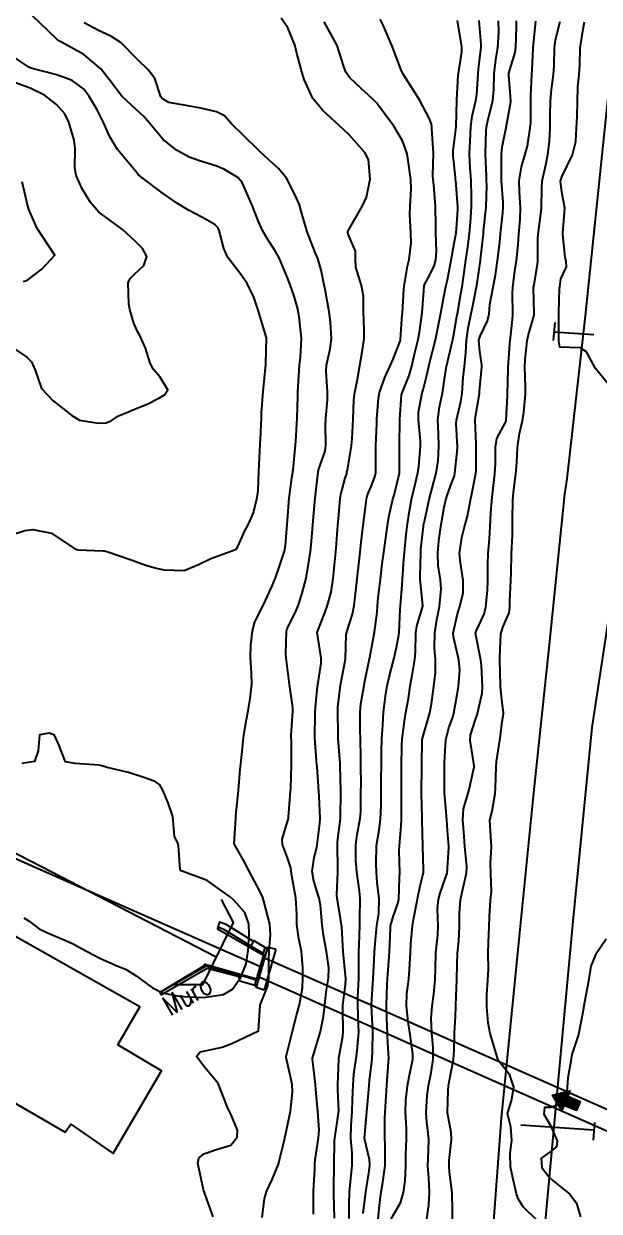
# Model space of a CAD drawing. Header units: metres. Extents: x 298520 to 308411, y 7433745 to 7450750.
# Drawn here: x 300784.4 to 300827.6, y 7447888.4 to 7447977.5 of the extents above; entities that cross this region are included whole.
import ezdxf

# ---------------------------------------------------------------- set-up
doc = ezdxf.new("R2010")
doc.units = ezdxf.units.M
doc.header["$LTSCALE"] = 10
doc.linetypes.add('CONTINUO', pattern=[0])
doc.linetypes.add('TRACEJADO', pattern=[8.7, 8, -0.7])
for name, color, linetype in [('Curvas de Nivel 1m', 11, 'Continuous'), ('Curvas de Nivel 5m', 15, 'Continuous'), ('Edificações', 30, 'Continuous'), ('GALERIA', 45, 'Continuous'), ('Hidrografia', 140, 'Continuous'), ('Linha Férrea', 251, 'TRACKS'), ('MURO', 30, 'Continuous'), ('Pontes e viadutos', 190, 'Continuous'), ('Pórtico', 62, 'Continuous'), ('TEXTO', 45, 'Continuous')]:
    doc.layers.add(name, color=color, linetype=linetype)
doc.styles.add('ROMANS', font='romans', dxfattribs={"height": 0.2})
doc.linetypes.add('TRACKS', pattern='A,0.15,[130,ltypeshp.shx,S=0.25,R=0,X=0,Y=0],0.15', length=0.3)

msp = doc.modelspace()

# ---------------------------------------------------------------- hatches: boundary and pattern name
at = {"layer": 'TEXTO'}
msp.add_hatch(color=256, dxfattribs=at).paths.add_polyline_path([(300825.892, 7447895.992), (300824.955, 7447896.38), (300824.79, 7447895.983), (300824.095, 7447897.136), (300825.402, 7447897.46), (300825.237, 7447897.063), (300826.175, 7447896.675)])

# ---------------------------------------------------------------- linework, layer by layer
at = {"layer": 'Curvas de Nivel 1m', "flags": 128}
for points, elevation in [([(300798.619, 7447888.023), (300797.893, 7447890.03), (300797.459, 7447892.035), (300797.547, 7447892.414), (300797.93, 7447892.744), (300798.875, 7447893.079), (300799.937, 7447893.385), (300800.435, 7447894.003), (300800.451, 7447894.505), (300799.96, 7447895.68), (300799.788, 7447896.012), (300799.683, 7447896.297), (300798.994, 7447898.02), (300798.005, 7447899.226), (300797.366, 7447900.036), (300797.647, 7447900.405), (300798.02, 7447900.473), (300799.296, 7447900.745), (300800.028, 7447901.022), (300802.033, 7447901.98), (300802.153, 7447903.888), (300802.176, 7447903.979), (300802.713, 7447905.337), (300802.788, 7447905.973), (300802.79, 7447907.286), (300802.823, 7447907.973), (300802.927, 7447909.17), (300802.873, 7447909.973), (300802.436, 7447911.691), (300802.352, 7447911.978), (300802.159, 7447912.402), (300801.294, 7447913.993), (300800.919, 7447914.728), (300800.203, 7447916.01), (300800.316, 7447917.925), (300800.323, 7447918.009), (300800.333, 7447918.108), (300800.516, 7447919.997), (300800.656, 7447921.609), (300800.692, 7447921.996), (300800.843, 7447923.446), (300800.909, 7447923.994), (300801.094, 7447925.213), (300801.237, 7447925.991), (300801.404, 7447926.923), (300801.527, 7447927.988), (300801.509, 7447928.841), (300801.421, 7447929.99), (300801.454, 7447930.918), (300801.57, 7447931.988), (300801.737, 7447932.652), (300802.423, 7447933.98), (300803.052, 7447935.359), (300803.293, 7447935.972), (300803.59, 7447936.83), (300803.964, 7447937.965), (300804.052, 7447938.382), (300804.176, 7447939.963), (300804.196, 7447940.263), (300804.329, 7447941.962), (300804.35, 7447942.127), (300804.536, 7447943.47), (300804.595, 7447943.906), (300804.602, 7447943.959), (300804.618, 7447944.033), (300804.813, 7447945.956), (300804.83, 7447946.22), (300804.922, 7447947.955), (300804.978, 7447949.584), (300804.983, 7447949.954), (300804.993, 7447950.331), (300805.111, 7447951.953), (300805.176, 7447952.49), (300805.247, 7447953.951), (300805.072, 7447955.559), (300805.006, 7447955.955), (300804.95, 7447956.221), (300804.694, 7447957.101), (300804.403, 7447957.963), (300804.207, 7447958.468), (300803.569, 7447959.967), (300803.274, 7447960.508), (300802.746, 7447961.311), (300802.354, 7447961.984), (300802.034, 7447962.713), (300801.534, 7447963.992), (300800.797, 7447965.626), (300800.476, 7447966.005), (300799.422, 7447966.634), (300798.811, 7447966.886), (300797.597, 7447967.26), (300796.818, 7447967.54), (300795.867, 7447968.06), (300794.835, 7447968.895), (300793.836, 7447970.085), (300793.388, 7447970.622), (300792.863, 7447971.086), (300791.769, 7447972.111), (300790.884, 7447973.26), (300790.208, 7447974.127), (300788.909, 7447975.244), (300787.242, 7447976.165), (300787.024, 7447976.269), (300786.925, 7447976.34), (300784.998, 7447978.189)], 679), ([(300806.156, 7447888.216), (300806.158, 7447889.936), (300806.246, 7447891.607), (300806.256, 7447891.935), (300806.285, 7447892.294), (300806.518, 7447893.931), (300806.566, 7447894.548), (300806.481, 7447895.925), (300806.335, 7447897.579), (300806.302, 7447897.927), (300806.076, 7447899.866), (300806.081, 7447899.929), (300806.524, 7447901.429), (300806.671, 7447901.924), (300806.914, 7447903.057), (300806.992, 7447903.921), (300807.107, 7447904.885), (300807.285, 7447905.918), (300807.306, 7447906.707), (300807.127, 7447907.92), (300806.894, 7447909.154), (300806.793, 7447909.923), (300806.668, 7447911.405), (300806.566, 7447911.926), (300806.172, 7447913.202), (300806.047, 7447913.932), (300806.193, 7447914.978), (300806.397, 7447915.732), (300806.431, 7447915.928), (300806.621, 7447917.532), (300806.643, 7447917.926), (300806.587, 7447919.589), (300806.564, 7447919.927), (300806.421, 7447921.779), (300806.407, 7447921.929), (300806.293, 7447923.263), (300806.26, 7447923.931), (300806.271, 7447925.879), (300806.275, 7447925.931), (300806.329, 7447926.523), (300806.451, 7447927.819), (300806.466, 7447927.929), (300806.721, 7447929.573), (300806.727, 7447929.926), (300806.439, 7447931.883), (300806.443, 7447931.93), (300806.998, 7447933.34), (300807.212, 7447933.922), (300807.468, 7447934.884), (300807.621, 7447935.918), (300807.698, 7447936.67), (300807.818, 7447937.916), (300807.874, 7447938.513), (300807.991, 7447939.915), (300808.029, 7447940.383), (300808.157, 7447941.914), (300808.207, 7447942.224), (300808.536, 7447943.452), (300808.643, 7447943.807), (300808.665, 7447943.908), (300808.694, 7447944.057), (300809.003, 7447945.903), (300809.06, 7447946.394), (300809.138, 7447947.902), (300809.188, 7447949.318), (300809.265, 7447949.9), (300809.439, 7447950.716), (300809.621, 7447951.895), (300809.822, 7447953.069), (300809.946, 7447953.891), (300809.945, 7447954.609), (300809.912, 7447955.892), (300809.907, 7447957.104), (300809.766, 7447957.894), (300809.338, 7447959.286), (300809.304, 7447959.901), (300809.307, 7447960.469), (300808.751, 7447961.758), (300808.725, 7447961.91), (300808.724, 7447961.939), (300808.754, 7447962.008), (300809.831, 7447963.894), (300810.133, 7447964.54), (300810.412, 7447965.886), (300810.278, 7447967.349), (300810.01, 7447967.892), (300808.842, 7447969.203), (300808.087, 7447969.918), (300806.864, 7447971.027), (300806.104, 7447971.938), (300805.459, 7447973.373), (300805.269, 7447973.946), (300804.914, 7447975.35), (300804.759, 7447975.952), (300804.222, 7447977.247), (300803.714, 7447977.968)], 681), ([(300808.831, 7447887.9), (300808.831, 7447888.953), (300808.866, 7447889.9), (300808.945, 7447890.862), (300809.061, 7447891.899), (300809.051, 7447892.78), (300808.957, 7447893.9), (300808.984, 7447894.869), (300809.047, 7447895.899), (300809.07, 7447896.805), (300809.12, 7447897.899), (300809.189, 7447898.71), (300809.358, 7447899.897), (300809.439, 7447900.476), (300809.549, 7447901.895), (300809.541, 7447902.394), (300809.473, 7447903.896), (300809.493, 7447904.472), (300809.552, 7447905.895), (300809.552, 7447906.434), (300809.56, 7447907.896), (300809.577, 7447908.437), (300809.622, 7447909.895), (300809.622, 7447910.411), (300809.647, 7447911.895), (300809.616, 7447912.441), (300809.416, 7447913.898), (300809.339, 7447914.751), (300809.334, 7447915.899), (300809.42, 7447916.693), (300809.658, 7447917.896), (300809.708, 7447918.425), (300809.718, 7447919.895), (300809.719, 7447920.434), (300809.702, 7447921.896), (300809.694, 7447922.483), (300809.676, 7447923.896), (300809.666, 7447924.539), (300809.666, 7447925.897), (300809.718, 7447926.507), (300809.954, 7447927.894), (300810.018, 7447928.223), (300810.352, 7447929.89), (300810.356, 7447929.907), (300810.374, 7447929.997), (300810.729, 7447931.885), (300810.921, 7447933.377), (300810.962, 7447933.882), (300811.013, 7447934.466), (300811.171, 7447935.873), (300811.313, 7447937.013), (300811.425, 7447937.87), (300811.548, 7447938.798), (300811.705, 7447939.868), (300811.82, 7447940.547), (300812.116, 7447941.864), (300812.2, 7447942.181), (300812.538, 7447943.521), (300812.599, 7447943.803), (300812.604, 7447943.859), (300812.61, 7447945.812), (300812.607, 7447945.86), (300812.627, 7447947.815), (300812.63, 7447947.86), (300812.761, 7447949.708), (300812.797, 7447949.858), (300813.325, 7447951.154), (300813.528, 7447951.851), (300813.746, 7447952.745), (300814.019, 7447953.846), (300814.115, 7447954.391), (300814.311, 7447955.844), (300814.346, 7447956.183), (300814.465, 7447957.842), (300814.515, 7447958.032), (300814.711, 7447958.375), (300815.202, 7447959.357), (300815.33, 7447959.831), (300815.39, 7447960.481), (300815.348, 7447961.831), (300815.336, 7447962.409), (300815.308, 7447963.832), (300815.173, 7447965.458), (300815.129, 7447965.835), (300815.121, 7447966.15), (300815.165, 7447967.835), (300815.036, 7447969.652), (300815.031, 7447969.837), (300815.018, 7447970.001), (300814.859, 7447970.422), (300814.113, 7447971.848), (300812.892, 7447973.755), (300812.823, 7447973.861), (300812.748, 7447974.009), (300812.047, 7447975.869), (300811.419, 7447977.394), (300811.166, 7447977.878)], 683), ([(300809.877, 7447888.258), (300810.076, 7447889.887), (300810.334, 7447891.466), (300810.388, 7447891.883), (300810.363, 7447892.319), (300809.977, 7447893.889), (300809.974, 7447893.921), (300810.15, 7447895.887), (300810.302, 7447897.572), (300810.327, 7447897.885), (300810.363, 7447898.251), (300810.559, 7447899.882), (300810.593, 7447900.456), (300810.606, 7447901.881), (300810.538, 7447903.4), (300810.517, 7447903.883), (300810.532, 7447904.348), (300810.62, 7447905.882), (300810.702, 7447907.283), (300810.738, 7447907.881), (300810.773, 7447908.534), (300810.913, 7447909.878), (300811.052, 7447910.787), (300811.088, 7447911.876), (300810.943, 7447913.107), (300810.876, 7447913.88), (300810.85, 7447914.541), (300810.891, 7447915.88), (300811.08, 7447917.018), (300811.194, 7447917.876), (300811.225, 7447918.858), (300811.235, 7447919.875), (300811.239, 7447920.852), (300811.245, 7447921.875), (300811.252, 7447922.912), (300811.29, 7447923.875), (300811.347, 7447924.908), (300811.405, 7447925.874), (300811.545, 7447927.082), (300811.68, 7447927.87), (300811.8, 7447928.42), (300812.176, 7447929.863), (300812.382, 7447930.729), (300812.56, 7447931.69), (300812.574, 7447931.858), (300812.658, 7447933.619), (300812.682, 7447933.857), (300812.82, 7447935.476), (300812.84, 7447935.856), (300812.942, 7447937.371), (300812.986, 7447937.855), (300813.12, 7447939.217), (300813.196, 7447939.853), (300813.366, 7447940.989), (300813.516, 7447941.85), (300813.703, 7447942.67), (300813.996, 7447943.845), (300814.071, 7447944.322), (300814.197, 7447945.844), (300814.191, 7447946.22), (300814.028, 7447947.846), (300814.044, 7447948.393), (300814.319, 7447949.843), (300814.379, 7447950.079), (300814.625, 7447951.072), (300814.803, 7447951.837), (300814.862, 7447952.064), (300815.307, 7447953.83), (300815.534, 7447954.963), (300815.7, 7447955.825), (300815.934, 7447957.06), (300816.089, 7447957.819), (300816.208, 7447958.32), (300816.493, 7447959.814), (300816.747, 7447961.215), (300816.841, 7447961.72), (300816.851, 7447961.809), (300816.975, 7447963.604), (300816.978, 7447963.808), (300816.826, 7447965.787), (300816.824, 7447965.81), (300816.805, 7447966.026), (300816.641, 7447967.632), (300816.631, 7447967.813), (300816.638, 7447968.001), (300816.853, 7447969.81), (300816.908, 7447971.774), (300816.911, 7447971.81), (300817.018, 7447973.683), (300817.034, 7447973.809), (300817.283, 7447975.441), (300817.289, 7447975.806), (300816.964, 7447977.788)], 684), ([(300811.995, 7447887.859), (300812.678, 7447889.059), (300812.915, 7447889.85), (300813.046, 7447890.708), (300813.089, 7447891.848), (300813.091, 7447892.689), (300813.143, 7447893.848), (300813.132, 7447894.667), (300813.063, 7447895.849), (300813.083, 7447896.742), (300813.22, 7447897.848), (300813.335, 7447898.511), (300813.6, 7447899.844), (300813.604, 7447900.257), (300813.372, 7447901.847), (300813.253, 7447902.64), (300813.142, 7447903.849), (300813.171, 7447904.75), (300813.297, 7447905.848), (300813.369, 7447906.573), (300813.443, 7447907.847), (300813.462, 7447908.504), (300813.581, 7447909.846), (300813.666, 7447910.316), (300813.958, 7447911.842), (300813.987, 7447912.01), (300814.168, 7447912.857), (300814.359, 7447913.658), (300814.399, 7447913.837), (300814.419, 7447914.071), (300814.351, 7447915.838), (300814.31, 7447917.761), (300814.307, 7447917.839), (300814.301, 7447917.907), (300814.272, 7447919.84), (300814.271, 7447919.858), (300814.273, 7447921.84), (300814.303, 7447923.84), (300814.878, 7447925.832), (300815.012, 7447926.512), (300815.185, 7447927.827), (300815.312, 7447928.872), (300815.32, 7447929.826), (300815.233, 7447930.679), (300815.249, 7447931.827), (300815.423, 7447932.809), (300815.612, 7447933.822), (300815.738, 7447935.122), (300815.687, 7447935.821), (300815.513, 7447936.884), (300815.493, 7447937.825), (300815.565, 7447938.735), (300815.703, 7447939.822), (300815.966, 7447941.277), (300816.089, 7447941.816), (300816.18, 7447942.153), (300816.533, 7447943.127), (300816.729, 7447943.62), (300816.774, 7447943.808), (300816.94, 7447945.425), (300816.951, 7447945.806), (300816.867, 7447947.521), (300816.89, 7447947.807), (300817.221, 7447949.187), (300817.318, 7447949.803), (300817.399, 7447951.029), (300817.479, 7447951.802), (300817.595, 7447952.848), (300817.647, 7447953.8), (300817.759, 7447954.706), (300817.991, 7447955.797), (300818.109, 7447956.376), (300818.381, 7447957.793), (300818.43, 7447958.07), (300818.688, 7447959.79), (300818.696, 7447959.827), (300818.738, 7447960.268), (300818.906, 7447961.788), (300818.925, 7447961.958), (300819.124, 7447963.785), (300819.162, 7447965.42), (300819.15, 7447965.785), (300819.135, 7447966.114), (300819.059, 7447967.786), (300819.102, 7447969.534), (300819.133, 7447969.786), (300819.224, 7447970.152), (300819.609, 7447971.779), (300819.683, 7447972.58), (300819.721, 7447973.778), (300819.85, 7447974.835), (300819.992, 7447975.774), (300820.059, 7447976.898), (300820.044, 7447977.773)], 686), ([(300807.72, 7447887.912), (300807.684, 7447889.706), (300807.681, 7447889.913), (300807.685, 7447890.124), (300807.711, 7447891.913), (300807.726, 7447893.698), (300807.748, 7447893.913), (300807.956, 7447895.26), (300808.037, 7447895.835), (300808.043, 7447895.909), (300807.988, 7447897.599), (300807.975, 7447897.91), (300807.974, 7447897.929), (300807.999, 7447898.56), (300808.049, 7447899.873), (300808.05, 7447899.91), (300808.363, 7447901.573), (300808.392, 7447901.906), (300808.352, 7447903.613), (300808.367, 7447903.907), (300808.559, 7447905.424), (300808.571, 7447905.905), (300808.401, 7447907.615), (300808.374, 7447907.907), (300808.272, 7447909.768), (300808.26, 7447909.909), (300808.141, 7447910.722), (300807.931, 7447911.912), (300807.9, 7447912.169), (300807.972, 7447913.912), (300807.975, 7447914.122), (300807.95, 7447915.913), (300807.963, 7447916.156), (300808.182, 7447917.911), (300808.184, 7447917.96), (300808.203, 7447919.91), (300808.201, 7447919.963), (300808.162, 7447921.911), (300808.155, 7447922.031), (300808.013, 7447923.913), (300808.001, 7447924.218), (300807.97, 7447925.914), (300807.989, 7447926.251), (300808.191, 7447927.912), (300808.209, 7447928.048), (300808.356, 7447928.809), (300808.537, 7447929.741), (300808.553, 7447929.908), (300808.607, 7447931.692), (300808.646, 7447931.907), (300809.08, 7447933.236), (300809.206, 7447933.902), (300809.295, 7447934.761), (300809.423, 7447935.895), (300809.553, 7447936.993), (300809.648, 7447937.892), (300809.723, 7447938.642), (300809.873, 7447939.889), (300810.069, 7447941.447), (300810.134, 7447941.886), (300810.214, 7447942.188), (300810.529, 7447942.953), (300810.788, 7447943.628), (300810.834, 7447943.877), (300810.835, 7447945.602), (300810.837, 7447945.877), (300810.904, 7447947.553), (300810.919, 7447947.877), (300811.044, 7447949.438), (300811.114, 7447949.875), (300811.501, 7447950.995), (300811.906, 7447951.867), (300812.123, 7447952.381), (300812.651, 7447953.715), (300812.685, 7447953.827), (300812.689, 7447953.86), (300812.817, 7447955.722), (300812.827, 7447955.859), (300812.944, 7447957.614), (300812.962, 7447957.857), (300813.216, 7447959.365), (300813.34, 7447959.854), (300813.493, 7447961.105), (300813.457, 7447961.853), (300813.394, 7447963.227), (300813.409, 7447963.854), (300813.49, 7447965.155), (300813.447, 7447965.854), (300813.224, 7447967.451), (300813.152, 7447967.857), (300812.836, 7447968.752), (300812.186, 7447969.867), (300810.87, 7447971.614), (300810.744, 7447971.754), (300810.603, 7447971.884), (300809.702, 7447972.718), (300808.889, 7447973.499), (300808.586, 7447973.913), (300808.405, 7447974.411), (300807.926, 7447975.92), (300806.941, 7447977.7)], 682), ([(300814.65, 7447887.832), (300814.799, 7447888.915), (300814.852, 7447889.83), (300814.809, 7447890.931), (300814.746, 7447891.832), (300814.778, 7447892.988), (300814.808, 7447893.831), (300814.672, 7447895.117), (300814.614, 7447895.833), (300814.693, 7447897.122), (300814.791, 7447897.832), (300814.982, 7447898.851), (300815.125, 7447899.829), (300815.126, 7447900.724), (300815.04, 7447901.83), (300814.994, 7447902.885), (300815.063, 7447903.83), (300815.175, 7447904.726), (300815.284, 7447905.828), (300815.31, 7447906.612), (300815.346, 7447907.828), (300815.481, 7447909.174), (300815.503, 7447909.819), (300815.462, 7447911.136), (300815.538, 7447911.819), (300815.667, 7447912.311), (300816.183, 7447913.81), (300816.317, 7447915.694), (300816.312, 7447915.809), (300816.221, 7447917.003), (300816.15, 7447917.811), (300816.004, 7447919.568), (300815.997, 7447919.814), (300815.983, 7447921.527), (300815.983, 7447921.814), (300815.985, 7447922.107), (300816.09, 7447923.813), (300816.312, 7447924.717), (300816.609, 7447925.519), (300816.685, 7447925.806), (300816.941, 7447927.2), (300817.036, 7447927.803), (300817.13, 7447929.034), (300817.055, 7447929.803), (300816.653, 7447931.545), (300816.637, 7447931.808), (300816.963, 7447933.256), (300817.136, 7447933.803), (300817.394, 7447934.84), (300817.399, 7447935.8), (300817.175, 7447937.083), (300817.119, 7447937.803), (300817.285, 7447938.998), (300817.495, 7447939.8), (300817.708, 7447940.591), (300817.945, 7447941.796), (300818.046, 7447942.269), (300818.35, 7447943.792), (300818.364, 7447943.973), (300818.36, 7447945.792), (300818.353, 7447946.004), (300818.297, 7447947.793), (300818.322, 7447948.058), (300818.601, 7447949.79), (300818.615, 7447949.965), (300818.795, 7447951.788), (300818.794, 7447951.947), (300818.645, 7447952.955), (300818.571, 7447953.791), (300818.579, 7447953.865), (300818.658, 7447954.111), (300819.215, 7447955.241), (300819.329, 7447955.78), (300819.399, 7447956.489), (300819.651, 7447957.776), (300819.821, 7447958.669), (300819.969, 7447959.771), (300820.13, 7447961.153), (300820.195, 7447961.768), (300820.354, 7447963.351), (300820.391, 7447963.766), (300820.383, 7447964.162), (300820.274, 7447965.768), (300820.267, 7447967.218), (300820.268, 7447967.768), (300820.31, 7447968.288), (300820.607, 7447969.764), (300820.867, 7447971.127), (300820.957, 7447971.674), (300820.96, 7447971.759), (300820.883, 7447972.732), (300820.815, 7447973.684), (300820.817, 7447973.761), (300820.826, 7447973.829), (300820.898, 7447974.085), (300821.292, 7447975.381), (300821.34, 7447975.756), (300821.382, 7447977.312), (300821.391, 7447977.756)], 687), ([(300816.594, 7447887.809), (300816.584, 7447888.514), (300816.551, 7447889.81), (300816.369, 7447891.36), (300816.326, 7447891.814), (300816.349, 7447892.236), (300816.524, 7447893.811), (300816.486, 7447894.35), (300816.222, 7447895.816), (300816.262, 7447897.543), (300816.291, 7447897.816), (300816.338, 7447898.157), (300816.667, 7447899.81), (300816.721, 7447900.51), (300816.729, 7447901.81), (300816.807, 7447903.053), (300816.844, 7447903.808), (300816.868, 7447904.605), (300816.917, 7447905.807), (300816.937, 7447906.97), (300816.973, 7447907.807), (300817.051, 7447908.735), (300817.116, 7447909.8), (300817.119, 7447910.825), (300817.183, 7447911.8), (300817.362, 7447912.601), (300817.646, 7447913.795), (300817.67, 7447914.313), (300817.524, 7447915.797), (300817.454, 7447916.558), (300817.365, 7447917.799), (300817.417, 7447918.623), (300817.751, 7447919.795), (300817.86, 7447920.191), (300818.218, 7447921.791), (300818.218, 7447921.847), (300817.905, 7447923.794), (300817.945, 7447924.155), (300818.318, 7447925.323), (300818.433, 7447925.678), (300818.465, 7447925.789), (300818.805, 7447927.318), (300818.83, 7447927.785), (300818.763, 7447929.39), (300818.723, 7447929.786), (300818.389, 7447931.442), (300818.321, 7447931.791), (300818.327, 7447931.858), (300818.396, 7447932.002), (300818.953, 7447933.247), (300819.092, 7447933.783), (300819.21, 7447935.007), (300819.238, 7447935.782), (300819.235, 7447937.002), (300819.266, 7447937.782), (300819.364, 7447938.897), (300819.422, 7447939.781), (300819.47, 7447940.814), (300819.527, 7447941.78), (300819.635, 7447942.67), (300819.764, 7447943.778), (300819.805, 7447944.522), (300819.815, 7447945.777), (300819.917, 7447946.428), (300820.582, 7447947.683), (300820.606, 7447947.77), (300820.714, 7447949.656), (300820.718, 7447949.759), (300820.758, 7447951.632), (300820.764, 7447951.759), (300820.888, 7447953.52), (300820.908, 7447953.757), (300821.081, 7447955.352), (300821.112, 7447955.756), (300821.096, 7447957.359), (300821.11, 7447957.756), (300821.297, 7447959.181), (300821.379, 7447959.754), (300821.519, 7447960.979), (300821.572, 7447961.752), (300821.67, 7447962.845), (300821.7, 7447963.751), (300821.615, 7447964.927), (300821.603, 7447965.752), (300821.762, 7447966.802), (300822.048, 7447967.748), (300822.218, 7447968.36), (300822.427, 7447969.744), (300822.459, 7447970.142), (300822.475, 7447971.744), (300822.475, 7447972.146), (300822.549, 7447973.743), (300822.575, 7447974.066), (300822.648, 7447975.743), (300822.665, 7447976.003), (300822.838, 7447977.741)], 688), ([(300822.94, 7447887.729), (300821.883, 7447888.762), (300821.506, 7447889.363), (300821.38, 7447889.748), (300821.104, 7447890.951), (300820.949, 7447891.754), (300820.918, 7447892.765), (300821.038, 7447893.754), (300820.972, 7447894.773), (300820.719, 7447895.759), (300821.007, 7447896.725), (300821.179, 7447897.752), (300820.894, 7447898.649), (300820.013, 7447899.77), (300819.407, 7447901.776), (300819.255, 7447902.568), (300819.164, 7447903.779), (300819.173, 7447904.678), (300819.243, 7447905.778), (300819.277, 7447906.596), (300819.253, 7447907.779), (300819.277, 7447908.623), (300819.349, 7447909.778), (300819.367, 7447910.552), (300819.447, 7447911.777), (300819.517, 7447912.422), (300819.473, 7447913.777), (300819.434, 7447914.534), (300819.524, 7447915.777), (300819.467, 7447916.525), (300819.399, 7447917.778), (300819.556, 7447918.46), (300819.79, 7447919.775), (300819.823, 7447920.209), (300819.868, 7447921.774), (300819.882, 7447922.171), (300820.144, 7447923.772), (300820.167, 7447923.909), (300820.317, 7447925.174), (300820.411, 7447925.769), (300820.416, 7447925.861), (300820.329, 7447926.399), (300820.194, 7447927.771), (300820.188, 7447927.929), (300820.138, 7447929.772), (300820.135, 7447930.013), (300820.227, 7447931.772), (300820.256, 7447931.911), (300820.401, 7447932.313), (300820.851, 7447933.329), (300820.898, 7447933.763), (300820.897, 7447934.233), (300820.973, 7447935.762), (300820.992, 7447936.305), (300821.015, 7447937.762), (300821.082, 7447939.163), (300821.102, 7447939.761), (300821.092, 7447940.355), (300821.105, 7447941.761), (300821.159, 7447942.4), (300821.34, 7447943.758), (300821.418, 7447944.623), (300821.476, 7447945.756), (300821.625, 7447946.806), (300821.835, 7447947.751), (300821.938, 7447948.401), (300822.055, 7447949.746), (300822.068, 7447950.296), (300822.019, 7447951.746), (300822.046, 7447952.339), (300822.203, 7447953.744), (300822.275, 7447954.128), (300822.681, 7447955.596), (300822.716, 7447955.706), (300822.721, 7447955.74), (300822.694, 7447956.811), (300822.672, 7447957.74), (300822.676, 7447957.768), (300822.706, 7447957.965), (300822.972, 7447959.495), (300822.993, 7447959.737), (300823.003, 7447961.485), (300823.019, 7447961.737), (300823.225, 7447963.278), (300823.262, 7447963.735), (300823.291, 7447965.24), (300823.33, 7447965.735), (300823.582, 7447966.965), (300823.752, 7447967.731), (300823.868, 7447968.7), (300823.917, 7447969.729), (300823.93, 7447970.656), (300823.949, 7447971.729), (300824.01, 7447972.6), (300824.156, 7447973.727), (300824.206, 7447974.424), (300824.242, 7447975.727), (300824.326, 7447976.329), (300824.671, 7447977.723)], 689), ([(300783.477, 7447939.199), (300784.486, 7447939.514), (300785.079, 7447939.59), (300786.48, 7447939.323), (300788.228, 7447938.152), (300788.462, 7447938.069), (300790.337, 7447937.997), (300790.462, 7447937.984), (300790.633, 7447937.947), (300792.455, 7447937.329), (300793.65, 7447936.889), (300794.449, 7447936.662), (300794.942, 7447936.567), (300796.448, 7447936.517), (300797.515, 7447936.976), (300798.457, 7447937.427), (300800.096, 7447938.005), (300800.338, 7447938.129), (300800.468, 7447938.308), (300800.993, 7447939.488), (300801.273, 7447939.992), (300801.651, 7447940.839), (300801.919, 7447941.986), (300801.99, 7447942.516), (300802.057, 7447943.985), (300802.067, 7447944.466), (300802.153, 7447945.984), (300802.184, 7447946.367), (300802.237, 7447947.983), (300802.25, 7447948.322), (300802.376, 7447949.982), (300802.393, 7447950.205), (300802.563, 7447951.981), (300802.567, 7447952.047), (300802.613, 7447953.98), (300802.605, 7447954.04), (300802.023, 7447955.987), (300801.664, 7447957.019), (300801.193, 7447957.995), (300800.713, 7447958.694), (300799.733, 7447960.015), (300799.41, 7447960.69), (300799.062, 7447962.025), (300798.972, 7447962.244), (300798.757, 7447962.478), (300797.768, 7447963.034), (300796.768, 7447963.551), (300795.937, 7447964.058), (300794.785, 7447964.85), (300793.177, 7447966.094), (300792.978, 7447966.27), (300792.806, 7447966.451), (300791.447, 7447968.114), (300790.838, 7447969.107), (300790.378, 7447970.125), (300789.917, 7447971.075), (300789.289, 7447972.136), (300788.878, 7447972.664), (300788.028, 7447973.297), (300786.888, 7447973.713), (300785.036, 7447974.189), (300784.894, 7447974.235), (300784.787, 7447974.299), (300782.913, 7447975.554)], 678), ([(300783.704, 7447953.147), (300784.638, 7447952.514), (300784.978, 7447952.187), (300785.265, 7447951.545), (300785.732, 7447950.179), (300786.599, 7447949.246), (300788.019, 7447948.156), (300788.579, 7447947.792), (300790.024, 7447947.575), (300790.578, 7447947.591), (300790.96, 7447947.735), (300791.517, 7447948.111), (300792.256, 7447948.435), (300792.59, 7447948.562), (300793.671, 7447949.01), (300794.604, 7447949.483), (300794.971, 7447949.703), (300795.208, 7447950.064), (300794.623, 7447951.043), (300794.145, 7447951.594), (300793.891, 7447952.081), (300793.534, 7447953.203), (300793.153, 7447954.093), (300792.978, 7447954.407), (300792.673, 7447955.075), (300792.369, 7447956.103), (300792.297, 7447956.494), (300792.253, 7447958.105), (300792.382, 7447958.429), (300792.713, 7447958.762), (300793.411, 7447959.401), (300793.637, 7447960.086), (300793.325, 7447960.677), (300792.744, 7447961.251), (300791.805, 7447962.109), (300790.761, 7447962.887), (300790.039, 7447963.404), (300789.403, 7447964.141), (300788.788, 7447965.154), (300788.333, 7447966.155), (300788.234, 7447966.731), (300788.269, 7447968.156), (300788.188, 7447968.801), (300787.791, 7447970.156), (300787.476, 7447970.778), (300786.866, 7447971.481), (300785.964, 7447972.179), (300784.878, 7447972.714), (300783.783, 7447973.108)], 677), ([(300784.371, 7447958.195), (300784.614, 7447958.282), (300784.705, 7447958.335), (300785.764, 7447959.133), (300786.733, 7447960.17), (300785.421, 7447962.183), (300784.774, 7447963.594), (300784.654, 7447964.065), (300784.622, 7447964.192), (300784.275, 7447965.675)], 676), ([(300784.397, 7447910.458), (300784.799, 7447910.19), (300785.567, 7447909.618), (300786.125, 7447909.345), (300787.496, 7447908.78), (300788.116, 7447908.508), (300788.348, 7447908.379), (300788.743, 7447908.141), (300790.102, 7447907.422), (300791.292, 7447906.911), (300792.09, 7447906.567), (300792.832, 7447906.093), (300794.074, 7447905.19), (300794.825, 7447904.823), (300796.068, 7447904.563), (300797.631, 7447904.471), (300798.068, 7447904.493), (300799.39, 7447904.697), (300800.074, 7447905.109), (300800.697, 7447906.001), (300801.095, 7447906.998), (300801.245, 7447907.993), (300801.323, 7447909.19), (300801.309, 7447909.992), (300801.005, 7447910.86), (300800.151, 7447911.809), (300799.914, 7447912.012), (300798.171, 7447913.249), (300796.282, 7447913.949), (300796.182, 7447913.98), (300796.156, 7447914.05), (300796.019, 7447915.87), (300795.968, 7447916.054), (300795.719, 7447916.549), (300795.583, 7447918.06), (300795.251, 7447919.073), (300794.824, 7447920.071), (300794.608, 7447920.427), (300794.259, 7447920.672), (300793.335, 7447921.017), (300792.266, 7447921.365), (300790.653, 7447921.732), (300790.27, 7447921.869), (300790.061, 7447921.914), (300788.272, 7447922.031), (300787.537, 7447922.157), (300787.031, 7447923.423), (300786.711, 7447924.166), (300786.304, 7447924.32), (300785.586, 7447924.181), (300785.476, 7447922.991), (300785.217, 7447922.186), (300784.271, 7447922.036)], 678), ([(300828.125, 7447908.842), (300827.318, 7447907.682), (300826.969, 7447906.818), (300826.788, 7447905.689), (300826.496, 7447904.122), (300826.422, 7447903.695), (300826.379, 7447903.374), (300826.033, 7447901.7), (300825.532, 7447900.19), (300825.467, 7447899.705), (300825.253, 7447898.455), (300825.193, 7447897.708), (300825.065, 7447896.621), (300823.97, 7447896.208), (300823.486, 7447896.209), (300823.453, 7447895.725), (300823.954, 7447894.859), (300824.436, 7447893.715), (300824.391, 7447893.26), (300823.93, 7447892.889), (300823.23, 7447892.42), (300823.292, 7447891.726), (300823.905, 7447890.905), (300825.386, 7447889.705), (300825.886, 7447889.051), (300826.188, 7447888.007)], 689)]:
    msp.add_lwpolyline(points, dxfattribs=dict(at, elevation=elevation))
at = {"layer": 'Curvas de Nivel 5m', "flags": 128}
for points, elevation in [([(300811, 7447887.873), (300811.121, 7447889.108), (300811.242, 7447889.87), (300811.335, 7447890.435), (300811.523, 7447891.866), (300811.532, 7447893.459), (300811.511, 7447893.866), (300811.505, 7447895.413), (300811.534, 7447895.866), (300811.562, 7447896.273), (300811.655, 7447897.865), (300811.794, 7447899.646), (300811.796, 7447899.863), (300811.712, 7447901.547), (300811.703, 7447901.865), (300811.688, 7447902.216), (300811.627, 7447903.867), (300811.679, 7447905.466), (300811.704, 7447905.866), (300811.728, 7447906.226), (300811.85, 7447907.864), (300811.921, 7447909.653), (300811.945, 7447909.863), (300812.14, 7447910.537), (300812.486, 7447911.52), (300812.548, 7447911.856), (300812.612, 7447913.42), (300812.623, 7447913.856), (300812.59, 7447915.465), (300812.596, 7447915.856), (300812.724, 7447917.357), (300812.746, 7447917.855), (300812.755, 7447919.348), (300812.757, 7447919.855), (300812.755, 7447921.368), (300812.759, 7447921.855), (300812.778, 7447923.373), (300812.805, 7447923.855), (300812.972, 7447925.198), (300813.095, 7447925.852), (300813.274, 7447926.91), (300813.418, 7447927.849), (300813.559, 7447928.644), (300813.76, 7447929.846), (300813.81, 7447930.415), (300813.844, 7447931.845), (300813.904, 7447932.342), (300814.364, 7447933.841), (300814.372, 7447933.892), (300814.163, 7447935.843), (300814.154, 7447936.135), (300814.204, 7447937.843), (300814.22, 7447938.089), (300814.411, 7447939.841), (300814.418, 7447939.917), (300814.498, 7447940.315), (300814.83, 7447941.835), (300815.198, 7447943.165), (300815.37, 7447943.828), (300815.506, 7447944.779), (300815.568, 7447945.825), (300815.531, 7447946.785), (300815.484, 7447947.826), (300815.617, 7447948.805), (300815.837, 7447949.822), (300816.036, 7447951.228), (300816.14, 7447951.817), (300816.586, 7447953.745), (300816.602, 7447953.811), (300816.61, 7447953.854), (300816.657, 7447954.092), (300816.914, 7447955.573), (300816.958, 7447955.807), (300817.216, 7447957.286), (300817.302, 7447957.804), (300817.475, 7447959.049), (300817.594, 7447959.801), (300817.748, 7447960.795), (300817.86, 7447961.799), (300817.932, 7447962.628), (300818.019, 7447963.798), (300818.018, 7447964.564), (300817.976, 7447965.798), (300817.924, 7447966.686), (300817.873, 7447967.799), (300817.901, 7447968.735), (300817.955, 7447969.799), (300818.051, 7447970.609), (300818.347, 7447971.795), (300818.424, 7447972.248), (300818.512, 7447973.794), (300818.547, 7447974.145), (300818.74, 7447975.792), (300818.74, 7447975.977), (300818.587, 7447977.794)], 685), ([(300802.299, 7447887.976), (300802.471, 7447889.39), (300802.651, 7447889.972), (300803.053, 7447890.821), (300803.514, 7447891.964), (300803.608, 7447892.281), (300803.94, 7447893.682), (300803.996, 7447893.906), (300804.007, 7447893.959), (300804.018, 7447894.033), (300804.432, 7447895.953), (300804.569, 7447897.366), (300804.541, 7447897.952), (300804.461, 7447898.416), (300804.098, 7447899.959), (300804.096, 7447900.041), (300804.576, 7447901.952), (300804.879, 7447903.119), (300805.099, 7447903.944), (300805.33, 7447905.196), (300805.348, 7447905.941), (300805.344, 7447906.692), (300805.255, 7447907.943), (300805.041, 7447908.865), (300804.91, 7447909.948), (300804.899, 7447910.708), (300804.827, 7447911.95), (300804.534, 7447913.598), (300804.476, 7447913.956), (300804.439, 7447914.21), (300804.193, 7447914.96), (300803.82, 7447915.964), (300803.811, 7447916.362), (300804.23, 7447917.759), (300804.276, 7447917.916), (300804.283, 7447917.959), (300804.285, 7447918.011), (300804.438, 7447919.957), (300804.448, 7447920.15), (300804.508, 7447921.956), (300804.493, 7447923.764), (300804.483, 7447923.957), (300804.488, 7447924.14), (300804.609, 7447925.956), (300804.603, 7447926.233), (300804.343, 7447927.96), (300804.096, 7447929.963), (300804.078, 7447930.261), (300804.129, 7447931.963), (300804.187, 7447932.171), (300804.402, 7447932.585), (300804.854, 7447933.516), (300805.025, 7447933.951), (300805.312, 7447934.827), (300805.594, 7447935.943), (300805.828, 7447937.311), (300805.923, 7447937.938), (300805.983, 7447938.425), (300806.109, 7447939.936), (300806.263, 7447941.686), (300806.283, 7447941.933), (300806.305, 7447942.144), (300806.491, 7447943.931), (300806.545, 7447944.143), (300807.019, 7447945.465), (300807.089, 7447945.925), (300807.052, 7447947.452), (300807.066, 7447947.925), (300807.2, 7447949.328), (300807.204, 7447949.924), (300807.108, 7447951.445), (300807.139, 7447951.925), (300807.407, 7447953.16), (300807.499, 7447953.922), (300807.438, 7447955.156), (300807.337, 7447955.923), (300807.032, 7447957.594), (300806.962, 7447957.927), (300806.72, 7447959.051), (300806.468, 7447959.933), (300806.285, 7447960.387), (300805.684, 7447961.941), (300805.23, 7447963.483), (300805.094, 7447963.947), (300804.784, 7447964.686), (300804.116, 7447965.96), (300803.533, 7447966.692), (300802.816, 7447967.297), (300802.102, 7447967.987), (300800.841, 7447969.216), (300800.019, 7447970.013), (300799.474, 7447970.636), (300798.862, 7447970.947), (300797.704, 7447971.202), (300796.866, 7447971.351), (300795.287, 7447971.647), (300794.871, 7447971.88), (300794.768, 7447971.967), (300794.702, 7447972.073), (300794.252, 7447973.445), (300793.752, 7447974.087), (300792.905, 7447974.881), (300791.719, 7447976.112), (300790.928, 7447976.624), (300790.016, 7447977.046), (300788.938, 7447977.604)], 680), ([(300828.617, 7447950.064), (300827.316, 7447951.683), (300826.645, 7447952.922), (300826.171, 7447953.22), (300824.648, 7447953.264), (300824.563, 7447953.721), (300824.562, 7447953.814), (300824.573, 7447955.721), (300824.572, 7447955.833), (300824.628, 7447957.721), (300824.633, 7447957.792), (300824.713, 7447958.406), (300825.137, 7447959.304), (300825.121, 7447959.714), (300825.053, 7447960.033), (300824.865, 7447961.718), (300824.876, 7447961.84), (300825.017, 7447963.716), (300824.791, 7447964.907), (300824.704, 7447965.721), (300824.714, 7447965.811), (300824.806, 7447966.059), (300825.596, 7447967.708), (300825.838, 7447968.71), (300825.902, 7447969.704), (300825.955, 7447970.605), (300825.973, 7447971.703), (300825.993, 7447972.813), (300826.085, 7447973.702), (300826.135, 7447974.471), (300826.172, 7447975.701), (300826.387, 7447977.148), (300826.483, 7447977.697)], 690)]:
    msp.add_lwpolyline(points, dxfattribs=dict(at, elevation=elevation))
at = {"layer": 'Edificações'}
msp.add_lwpolyline([(300780.253, 7447911.018), (300774.752, 7447901.744), (300787.522, 7447894.375), (300787.926, 7447894.98), (300791.105, 7447892.762), (300794.739, 7447898.962), (300791.458, 7447900.927), (300793.124, 7447903.761)], close=True, dxfattribs=at)
at = {"layer": 'GALERIA', "linetype": 'TRACEJADO', "flags": 128}
for points in [[(300802.372, 7447907.502), (300845.385, 7447888.473)], [(300801.951, 7447906.062), (300845.055, 7447887.003)]]:
    msp.add_lwpolyline(points, dxfattribs=at)
at = {"layer": 'GALERIA', "linetype": 'CONTINUO'}
for points in [[(300801.64, 7447908.677, 677.766), (300799.606, 7447909.94, 676.416), (300799.1, 7447910.127, 676.421), (300798.961, 7447909.752, 676.421)], [(300798.961, 7447909.752, 676.421), (300798.935, 7447909.618, 675.663), (300802.403, 7447907.65, 675.792)], [(300801.468, 7447908.313, 677.703), (300799.429, 7447909.579, 676.416), (300798.961, 7447909.752, 676.421)], [(300801.468, 7447908.313, 677.703), (300801.64, 7447908.677, 677.766), (300801.678, 7447908.758, 677.766), (300802.527, 7447908.227, 679.085), (300802.688, 7447908.232, 679.199)], [(300801.468, 7447908.313, 677.703), (300802.368, 7447907.733, 678.494)], [(300801.468, 7447908.313, 677.703), (300802.402, 7447907.776, 678.987), (300802.527, 7447908.227, 679.085)], [(300803.331, 7447908.095, 679.31), (300802.688, 7447908.232, 679.199), (300801.861, 7447905.243, 679.231), (300802.438, 7447905.057, 679.216)], [(300801.951, 7447906.062, 675.818), (300802.372, 7447907.502, 675.818)], [(300802.372, 7447907.502, 675.818), (300802.394, 7447907.373, 676.761), (300802.243, 7447906.717, 677.471), (300802.02, 7447906.069, 676.832), (300801.951, 7447906.062, 675.818)], [(300802.368, 7447907.733, 678.494), (300802.403, 7447907.65, 675.792), (300802.372, 7447907.502, 675.818)], [(300803.331, 7447908.095, 679.31), (300802.438, 7447905.057, 679.216)], [(300798.094, 7447906.836, 677.516), (300797.992, 7447906.966, 675.588), (300801.887, 7447905.87, 675.815)], [(300801.854, 7447905.833, 678.493), (300800.531, 7447906.18, 677.497)], [(300801.738, 7447905.375, 678.984), (300801.848, 7447905.769, 678.995), (300800.531, 7447906.18, 677.497)], [(300801.861, 7447905.243, 679.231), (300801.738, 7447905.375, 678.984), (300800.619, 7447905.693, 677.517), (300800.561, 7447906.017, 677.515), (300800.531, 7447906.18, 677.497)], [(300801.854, 7447905.833, 678.493), (300801.887, 7447905.87, 675.815), (300801.951, 7447906.062, 675.818)]]:
    msp.add_polyline3d(points, dxfattribs=at)
at = {"layer": 'Hidrografia'}
msp.add_lwpolyline([(300798.85, 7447907.51), (300782.728, 7447915.832), (300776.61, 7447921.113), (300763.377, 7447930.637), (300762.395, 7447940.067), (300764.812, 7447945.273), (300763.475, 7447948.513)], dxfattribs=at)
at = {"layer": 'Linha Férrea', "flags": 128}
for points in [[(298729.261, 7450749.95), (298734.809, 7450730.65), (298742.343, 7450703.451), (298750.119, 7450676.237), (298757.889, 7450649.199), (298765.189, 7450623.712), (298769.985, 7450606.424), (298776.494, 7450583.287), (298783.055, 7450560.248), (298788.164, 7450542.214), (298793.821, 7450521.584), (298798.125, 7450506.606), (298804.386, 7450484.418), (298809.295, 7450466.837), (298814.551, 7450448.858), (298819.559, 7450431.225), (298826.267, 7450408.649), (298831.926, 7450389.314), (298837.135, 7450370.779), (298842.092, 7450352.398), (298847.802, 7450331.823), (298852.149, 7450316.412), (298858.34, 7450294.769), (298862.969, 7450278.965), (298867.952, 7450260.088), (298870.924, 7450249.95), (298873.722, 7450238.982), (298878.355, 7450222.697), (298882.025, 7450210.358), (298885.603, 7450197.651), (298890.189, 7450181.049), (298894.637, 7450166.006), (298898.995, 7450149.812), (298904.361, 7450131.79), (298908.122, 7450117.709), (298911.93, 7450103.946), (298916.104, 7450089.039), (298920.554, 7450073.399), (298923.212, 7450064.319), (298926.468, 7450052.577), (298930.321, 7450038.956), (298934.723, 7450023.223), (298938.252, 7450011.622), (298941.509, 7449999.193), (298944.399, 7449989.651), (298947.701, 7449977.682), (298952.335, 7449961.49), (298956.967, 7449946.581), (298961.92, 7449929.017), (298965.909, 7449915.258), (298970.082, 7449900.905), (298973.936, 7449887.787), (298977.788, 7449874.853), (298981.549, 7449862.469), (298986.366, 7449847.197), (298989.852, 7449836.37), (298994.575, 7449822.337), (298999.437, 7449807.292), (299004.068, 7449794.269), (299008.7, 7449781.657), (299013.057, 7449770.328), (299018.285, 7449757.718), (299022.322, 7449748.037), (299026.817, 7449737.63), (299031.861, 7449726.852), (299036.814, 7449716.896), (299043.096, 7449705.205), (299047.821, 7449696.534), (299054.335, 7449685.572), (299060.664, 7449675.852), (299069.469, 7449663.104), (299077.541, 7449652.872), (299085.429, 7449643.336), (299089.832, 7449637.784), (299098.728, 7449628.561), (299107.993, 7449618.793), (299117.442, 7449610.031), (299127.077, 7449601.223), (299138.453, 7449591.782), (299150.409, 7449582.651), (299162.779, 7449573.982), (299174.004, 7449567.002), (299185.962, 7449560.295), (299199.698, 7449553.222), (299213.253, 7449547.024), (299227.033, 7449541.5), (299241.999, 7449536.525), (299258.424, 7449531.831), (299277.224, 7449527.814), (299295.935, 7449525.032), (299311.589, 7449523.57), (299326.876, 7449522.883), (299340.975, 7449522.747), (299353.572, 7449523.111), (299369.274, 7449524.069), (299382.826, 7449525.211), (299396.609, 7449526.717), (299414.178, 7449529.501), (299430.969, 7449532.603), (299440.142, 7449534.839), (299451.094, 7449537.487), (299469.666, 7449542.917), (299486.963, 7449547.755), (299510.376, 7449554.83), (299531.414, 7449561.037), (299544.903, 7449564.894), (299559.186, 7449569.068), (299590.197, 7449576.665), (299616.417, 7449582.259), (299645.03, 7449585.805), (299675.251, 7449587.635), (299705.522, 7449586.259), (299732.882, 7449582.825), (299762.581, 7449576.088), (299791.888, 7449566.944), (299816.217, 7449556.896), (299840.774, 7449544.781), (299859.676, 7449534.387), (299878.529, 7449521.308), (299897.376, 7449507.135), (299919.538, 7449486.991), (299927.658, 7449478.626), (299947.133, 7449456.962), (299961.499, 7449437.961), (299971.137, 7449424.784), (299981.869, 7449408.322), (299997.595, 7449383.682), (300016.228, 7449354.96), (300035.864, 7449324.687), (300055.136, 7449295.587), (300073.232, 7449268.397), (300085.868, 7449249.95), (300089.501, 7449244.778), (300101.211, 7449227.647), (300111.197, 7449214.14), (300124.752, 7449194.736), (300135.909, 7449179.759), (300148.296, 7449162.129), (300160.805, 7449144.566), (300173.129, 7449128.481), (300185.523, 7449112.088), (300198.402, 7449095.758), (300207.462, 7449083.98), (300220.094, 7449068.515), (300233.468, 7449051.744), (300246.778, 7449035.349), (300263.478, 7449015.076), (300277.526, 7448998.444), (300292.814, 7448981.501), (300306.688, 7448964.856), (300324.623, 7448944.393), (300340.398, 7448926.517), (300357.9, 7448907.843), (300372.755, 7448891.817), (300392.041, 7448871.054), (300410.717, 7448852.066), (300427.475, 7448834.137), (300439.245, 7448822.858), (300454.898, 7448806.525), (300473.448, 7448788.164), (300493.111, 7448768.808), (300511.705, 7448749.95), (300518.198, 7448743.612), (300525.672, 7448735.984), (300530.889, 7448730.361), (300538.141, 7448723.284), (300543.771, 7448717.624), (300548.924, 7448711.903), (300554.778, 7448706.093), (300562.444, 7448698.573), (300570.483, 7448690.198), (300580.06, 7448680.508), (300590.013, 7448670.628), (300599.102, 7448661.391), (300608.565, 7448651.702), (300616.68, 7448643.32), (300625.581, 7448633.859), (300633.62, 7448625.859), (300641.21, 7448617.858), (300649.582, 7448609.897), (300659.386, 7448599.72), (300667.387, 7448591.231), (300676.098, 7448582.784), (300683.871, 7448574.669), (300691.725, 7448567.153), (300703.33, 7448554.876), (300711.744, 7448546.351), (300718.093, 7448539.767), (300726.506, 7448530.983), (300733.153, 7448523.695), (300741.152, 7448514.418), (300747.426, 7448507.242), (300750.054, 7448504.018), (300758.169, 7448493.99), (300764.854, 7448485.238), (300772.251, 7448475.55), (300781.114, 7448462.855), (300788.178, 7448452.147), (300795.99, 7448439.115), (300802.712, 7448427.661), (300809.137, 7448414.665), (300814.959, 7448402.42), (300819.763, 7448391.601), (300824.722, 7448378.533), (300829.079, 7448366.59), (300833.249, 7448353.858), (300836.592, 7448342.438), (300839.822, 7448330.572), (300842.678, 7448317.912), (300845.758, 7448304.202), (300848.387, 7448291.169), (300849.927, 7448279.903), (300851.843, 7448266.756), (300852.632, 7448254.174), (300852.974, 7448249.95), (300853.718, 7448237.64), (300853.896, 7448226.066), (300854.164, 7448215.145), (300853.836, 7448203.832), (300853.598, 7448192.905), (300852.795, 7448182.25), (300851.991, 7448170.79), (300850.801, 7448159.302), (300849.223, 7448146.768), (300848.151, 7448135.486), (300846.96, 7448124.114), (300845.442, 7448113.546), (300844.222, 7448102.204), (300842.288, 7448090.385), (300840.978, 7448078.33), (300839.608, 7448068.386), (300838.209, 7448056.39), (300836.541, 7448045.166), (300835.023, 7448032.665), (300833.535, 7448020.341), (300832.284, 7448009.205), (300831.094, 7447998.637), (300829.874, 7447985.926), (300828.432, 7447973.713), (300826.546, 7447955.639), (300825.162, 7447943.391), (300824.986, 7447942.247), (300823.836, 7447930.96), (300822.657, 7447919.829), (300821.593, 7447909.075), (300820.243, 7447895.408), (300819.533, 7447885.934), (300818.679, 7447872.07), (300818.298, 7447858.799), (300817.927, 7447851.916), (300817.786, 7447841.862), (300817.933, 7447833.489), (300818.516, 7447815.843), (300820.361, 7447795.876), (300822.449, 7447776.733), (300825.922, 7447758.996), (300827.722, 7447750.217), (300828.687, 7447743.229), (300830.467, 7447731.539), (300833.751, 7447711.152), (300838.977, 7447681.969), (300842.161, 7447664.851), (300846.249, 7447643.566), (300856.898, 7447587.933), (300861.3, 7447564.706), (300863.731, 7447552.015), (300867.081, 7447534.8), (300870.251, 7447518.153), (300879.139, 7447471.406), (300882.717, 7447452.426), (300886.196, 7447433.436), (300890.621, 7447408.952), (300893.065, 7447393.996), (300894.895, 7447382.534), (300896.018, 7447374.923), (300897.056, 7447367.88), (300898.671, 7447355.202), (300899.884, 7447344.173), (300901.155, 7447328.57), (300902.425, 7447306.17), (300902.632, 7447290.927), (300902.643, 7447274.906), (300901.209, 7447249.806), (300899.894, 7447235.454), (300897.424, 7447214.973), (300896.24, 7447207.108, -0.017609), (300893.245, 7447191.067), (300890.79, 7447180.008), (300886.347, 7447162.337), (300883.122, 7447151.267), (300877.521, 7447133.871), (300873.858, 7447123.752), (300865.532, 7447103.056), (300859.822, 7447090.388), (300850.503, 7447071.406), (300846.315, 7447063.106), (300836.805, 7447045.834), (300827.664, 7447031.197), (300815.395, 7447013.014), (300803.069, 7446996.228), (300792.968, 7446983.245), (300781.446, 7446969.292), (300759.63, 7446945.435), (300748.36, 7446933.669), (300737.301, 7446922.447), (300720.178, 7446905.644), (300707.821, 7446893.561), (300697.057, 7446883.028), (300686.376, 7446872.224), (300676.506, 7446862.329), (300660.145, 7446845.845), (300651.989, 7446837.638), (300637.917, 7446823.835), (300624.102, 7446810.419), (300614.955, 7446801.573), (300610.107, 7446796.538), (300599.124, 7446785.64, 0.017844), (300588.776, 7446774.611), (300582.973, 7446768.596), (300572.807, 7446757.15), (300570.635, 7446754.423, -0.018804), (300566.868, 7446749.902, -0.021463), (300565.197, 7446747.771, 0.014089), (300560.744, 7446742.236), (300556.818, 7446737.065), (300549.018, 7446726.402), (300544.903, 7446720.152), (300542.989, 7446717.435), (300540.702, 7446714.014), (300534.516, 7446704.131), (300528.813, 7446694.775), (300525.37, 7446688.688), (300519.775, 7446678.443, 0.017217), (300513.559, 7446666.068), (300510.115, 7446659.471), (300505.35, 7446648.44), (300501.39, 7446638.953, 0.017957), (300498.447, 7446631.125), (300492.383, 7446614.647), (300488.086, 7446600.958), (300484.889, 7446590.082), (300482.448, 7446580.533), (300479.028, 7446566.174), (300474.999, 7446546.195), (300472.245, 7446530.076), (300469.723, 7446510.133), (300467.649, 7446494.09), (300465.343, 7446472.628), (300462.509, 7446448.283), (300460.589, 7446427.75), (300458.173, 7446403.459), (300455.716, 7446377.743), (300453.679, 7446357.578), (300451.179, 7446331.957), (300448.408, 7446302.907), (300446.096, 7446278.461), (300443.948, 7446255.986), (300443.327, 7446249.95), (300441.921, 7446236.026), (300439.714, 7446214.959), (300437.145, 7446189.663), (300434.772, 7446164.489), (300432.986, 7446145.942), (300427.675, 7446092.019), (300425.457, 7446069.071), (300422.052, 7446034.05), (300420.454, 7446017.74), (300416.946, 7445981.751), (300414.159, 7445952.95), (300410.686, 7445916.311), (300408.437, 7445891.812), (300405.718, 7445868.171), (300403.766, 7445842.739), (300401.654, 7445818.651), (300400.337, 7445806.143), (300399.876, 7445801.282), (300399.266, 7445794.558)], [(298905.363, 7450145.031), (298910.207, 7450124.873), (298915.002, 7450108.012), (298921.739, 7450085.266), (298926.98, 7450064.83), (298931.003, 7450051.742), (298934.224, 7450039.953), (298937.65, 7450027.983), (298940.458, 7450017.786), (298943.206, 7450008.624), (298945.866, 7449998.811), (298948.85, 7449988.084), (298952.218, 7449977.183), (298954.849, 7449967.637), (298957.892, 7449956.733), (298961.763, 7449943.848), (298964.896, 7449932.558), (298968.973, 7449920.293), (298972.372, 7449908.382), (298975.8, 7449896.208), (298979.287, 7449884.682), (298982.035, 7449875.079), (298985.463, 7449863.464), (298988.891, 7449853.475), (298994.252, 7449836.792), (298999.642, 7449820.007), (299004.122, 7449806.223), (299009.577, 7449791.55), (299017.072, 7449771.922), (299023.852, 7449755.78), (299031.351, 7449735.099), (299042.615, 7449714.768), (299049.157, 7449702.257), (299057.947, 7449687.795), (299067.128, 7449674.025), (299074.388, 7449663.764), (299083.266, 7449652.271), (299093.226, 7449640.21), (299104.865, 7449628.3), (299116.059, 7449616.929), (299127.188, 7449606.965), (299134.846, 7449600.398), (299146.061, 7449590.999), (299159.8, 7449581.134), (299172.881, 7449572.672), (299188.754, 7449563.553), (299203.487, 7449555.781), (299219.692, 7449548.782), (299229.285, 7449544.979), (299249.695, 7449538.196), (299264.418, 7449534.22), (299286.841, 7449530.183), (299305.276, 7449527.832), (299319.472, 7449527.113), (299340.209, 7449526.73), (299362.575, 7449527.496), (299380.335, 7449528.889), (299402.027, 7449531.43), (299418.393, 7449534.55), (299439.271, 7449538.773), (299455.546, 7449542.61), (299468.219, 7449546.447), (299486.071, 7449551.679), (299502.678, 7449556.429), (299521.873, 7449562.476), (299544.903, 7449569.511), (299558.765, 7449572.874), (299572.65, 7449576.475), (299589.389, 7449580.647), (299603.615, 7449583.903), (299623.713, 7449587.445), (299640.449, 7449589.67), (299657.813, 7449590.983), (299675.925, 7449591.554), (299694.255, 7449591.042), (299708.541, 7449590.126), (299722.182, 7449588.244), (299738.919, 7449585.56), (299759.653, 7449580.821), (299775.25, 7449576.474), (299786.436, 7449572.94), (299797.015, 7449569.282), (299807.003, 7449565.52), (299816.424, 7449561.561), (299823.596, 7449557.979), (299834.148, 7449553.022), (299842.943, 7449548.641), (299850.946, 7449544.045), (299857.58, 7449540.07), (299867.592, 7449534.039), (299879.685, 7449526.144), (299888.765, 7449519.647), (299901.686, 7449509.708), (299911.305, 7449500.703), (299920.635, 7449492.515), (299928.708, 7449484.626), (299935.814, 7449476.733), (299943.925, 7449467.258), (299951.104, 7449459.003), (299957.671, 7449450.784), (299963.484, 7449442.67), (299970.77, 7449432.303), (299976.475, 7449423.904), (299982.432, 7449414.862), (299988.891, 7449404.85), (299995.852, 7449394.443), (300002.312, 7449383.928), (300010.887, 7449370.223), (300018.781, 7449358.239), (300026.569, 7449345.892), (300033.388, 7449335.88), (300041.176, 7449324.037), (300049.358, 7449311.838), (300057.288, 7449299.745), (300065.47, 7449287.364), (300073.508, 7449275.701), (300081.011, 7449264.541), (300090.196, 7449251.298), (300091.164, 7449249.95), (300100.525, 7449236.167), (300109.403, 7449223.951), (300117.162, 7449213.187), (300127.336, 7449198.457), (300139.6, 7449181.446), (300149.952, 7449166.72), (300159.813, 7449153.466), (300168.75, 7449141.382), (300179.779, 7449126.346), (300190.932, 7449112.414), (300203.876, 7449095.222), (300217.308, 7449078.587), (300230.374, 7449062.005), (300242.887, 7449046.162), (300256.877, 7449029.774), (300272.777, 7449010.921), (300288.309, 7448992.868), (300306.303, 7448971.97), (300322.512, 7448953.54), (300337.055, 7448937.024), (300349.196, 7448923.521), (300363.433, 7448907.803), (300372.178, 7448898.27), (300387.649, 7448881.624), (300402.322, 7448866.086), (300417.298, 7448851.105), (300428.763, 7448838.962), (300440.716, 7448827.379), (300454.398, 7448813.148), (300467.461, 7448800.639), (300481.638, 7448785.533), (300502.227, 7448765.254), (300514.06, 7448753.852), (300517.826, 7448749.95), (300528.275, 7448738.976), (300540.783, 7448726.333), (300551.364, 7448715.261), (300568.358, 7448698.083), (300580.431, 7448686.447), (300591.073, 7448675.242), (300605.822, 7448659.996), (300619.827, 7448645.871), (300631.531, 7448633.85), (300641.93, 7448623.388), (300651.196, 7448614.132), (300663.21, 7448601.736), (300675.654, 7448588.967), (300686.366, 7448579.136), (300697.132, 7448567.001), (300714.307, 7448549.82), (300728.065, 7448535.254), (300742.189, 7448519.954), (300754.02, 7448506), (300763.608, 7448493.67), (300772.134, 7448482.969), (300781.594, 7448469.905), (300789.873, 7448457.453), (300798.087, 7448444.138), (300806.367, 7448430.378), (300809.353, 7448423.731), (300815.826, 7448410.715), (300822.176, 7448396.83), (300827.777, 7448382.459), (300832.26, 7448369.325), (300838.297, 7448352.647), (300842.655, 7448335.903), (300846.951, 7448318.72), (300850.061, 7448305.153), (300853.485, 7448286.05), (300855.912, 7448269.922), (300857.341, 7448249.95), (300858.33, 7448231.606), (300857.942, 7448206.205), (300856.925, 7448178.368), (300854.333, 7448156.855), (300851.333, 7448129.708), (300849.095, 7448108.502), (300845.739, 7448085.317), (300843.044, 7448064.17), (300840.396, 7448043.097), (300838.567, 7448030.951), (300837.041, 7448016.016), (300835.11, 7447994.958), (300832.975, 7447975.28), (300830.738, 7447953.623), (300829.108, 7447937.188), (300828.366, 7447933.435), (300827.045, 7447924.743), (300825.629, 7447910.191), (300824.268, 7447895.589), (300822.966, 7447881.617), (300821.953, 7447863.074), (300821.73, 7447846.352), (300821.738, 7447838.346), (300822.298, 7447822.796), (300823.264, 7447806.625), (300824.128, 7447792.391), (300826.211, 7447777.691), (300829.715, 7447760.435), (300831.501, 7447751.07), (300833.495, 7447738.255), (300836.415, 7447720.056), (300862.711, 7447579.549), (300879.787, 7447489.912), (300882.904, 7447473.371), (300886.736, 7447453.399), (300891.84, 7447425.61), (300894.824, 7447408.419), (300897.501, 7447392.308), (300900.259, 7447374.699), (300902.627, 7447356.768), (300903.989, 7447344.999), (300904.86, 7447335.88), (300905.847, 7447322.28), (300906.291, 7447313.022), (300906.573, 7447308.418), (300906.759, 7447298.893), (300906.88, 7447292.725, -0.006984), (300906.844, 7447284.829), (300906.695, 7447276.838), (300906.36, 7447267.883), (300905.744, 7447256.667), (300905.23, 7447249.95), (300904.292, 7447239.525), (300903.012, 7447227.25), (300901.034, 7447212.309), (300899.543, 7447202.921, -0.011988), (300897.909, 7447194.02), (300894.997, 7447180.769), (300891.356, 7447165.387), (300887.457, 7447151.115), (300883.301, 7447137.652), (300876.75, 7447119.219), (300874.099, 7447111.988), (300871.749, 7447106.138, -0.018309), (300868.914, 7447099.764, 0.011681), (300865.826, 7447093.061), (300860.469, 7447081.825), (300851.72, 7447064.422), (300846.208, 7447053.937), (300843.033, 7447048.479), (300836.89, 7447038.137), (300827.206, 7447022.921), (300821.11, 7447014.014), (300814.857, 7447005.089), (300809.628, 7446998.099), (300801.236, 7446986.884), (300791.122, 7446974.407), (300781.425, 7446962.969), (300774.943, 7446955.767), (300762.88, 7446942.762), (300751.299, 7446930.933), (300734.873, 7446914.565), (300727.949, 7446907.628), (300717.868, 7446897.443), (300705.6, 7446885.783), (300698.716, 7446879.048), (300668.127, 7446848.06), (300640.994, 7446821.407), (300627.442, 7446808.23), (300610.345, 7446790.697), (300597.443, 7446778.155), (300592.334, 7446772.486), (300571.229, 7446748.595), (300567.705, 7446744.65), (300564.743, 7446740.8), (300562.62, 7446737.769), (300551.356, 7446722.391), (300544.903, 7446712.981), (300541.869, 7446707.917), (300539.497, 7446704.103, 0.003437), (300530.37, 7446689.205, 0.010632), (300522.744, 7446675.931, 0.016565), (300518.05, 7446666.625, -0.011698), (300511.771, 7446653.868, 0.029635), (300510.132, 7446650.211), (300505.481, 7446638.898), (300500.314, 7446625.471), (300492.316, 7446601.197), (300488.229, 7446587.047), (300485.297, 7446575.185), (300482.347, 7446562.473), (300481.087, 7446556.089, 0.004599), (300479.148, 7446545.763), (300476.443, 7446530.265), (300474.645, 7446518.085), (300472.755, 7446502.987), (300471.297, 7446490.618), (300469.17, 7446472.092), (300467.901, 7446459.793), (300466.767, 7446449.806), (300465.445, 7446435.701), (300463.191, 7446412.592), (300462.659, 7446405.266), (300461.606, 7446397.228), (300459.608, 7446375.419), (300458.167, 7446361.3), (300456.938, 7446349.283), (300454.601, 7446324.341), (300452.383, 7446301.27), (300450.408, 7446280.731), (300448.612, 7446261.944), (300447.444, 7446249.79), (300445.943, 7446235.321), (300443.682, 7446213.965), (300443.009, 7446207.561), (300441.275, 7446189.511), (300439.198, 7446168.049), (300436.473, 7446140.607), (300434.029, 7446115.856), (300431.015, 7446085.098), (300427.797, 7446052.837), (300425.199, 7446025.415), (300423.636, 7446009.727), (300422.457, 7445994.573), (300421.615, 7445989.53), (300419.286, 7445963.664), (300415.807, 7445928.192), (300414.69, 7445917.527), (300413.782, 7445904.921), (300412.247, 7445888.391), (300411.949, 7445886.157), (300411.266, 7445881.618), (300410.692, 7445876.189), (300409.038, 7445857.286), (300407.606, 7445838.578), (300405.212, 7445812.517), (300404.532, 7445804.524), (300403.437, 7445794.141)]]:
    msp.add_lwpolyline(points, format="xyb", dxfattribs=at)
at = {"layer": 'MURO', "linetype": 'CONTINUO'}
for points in [[(300794.636, 7447904.843, 678.452), (300794.642, 7447904.882, 677.141), (300797.852, 7447906.792, 676.783), (300797.964, 7447906.889, 676.39), (300797.992, 7447906.966, 675.588)], [(300800.531, 7447906.18, 677.497), (300798.094, 7447906.836, 677.516), (300794.636, 7447904.843, 678.452)], [(300800.561, 7447906.017, 677.515), (300798.183, 7447906.656, 677.516), (300794.736, 7447904.67, 678.452), (300794.636, 7447904.843, 678.452)]]:
    msp.add_polyline3d(points, dxfattribs=at)
at = {"layer": 'Pontes e viadutos'}
msp.add_lwpolyline([(300799.211, 7447911.824), (300800.121, 7447910.091), (300797.82, 7447905.419), (300795.666, 7447905.419)], dxfattribs=at)
at = {"layer": 'Pórtico'}
for points in [[(300824.28, 7447955.116), (300824.131, 7447953.78)], [(300824.202, 7447954.421), (300827.203, 7447954.225)], [(300827.195, 7447894.516), (300821.724, 7447894.893)], [(300827.241, 7447895.103), (300827.136, 7447893.763)]]:
    msp.add_lwpolyline(points, dxfattribs=at)
at = {"layer": 'TEXTO', "linetype": 'CONTINUO', "flags": 128}
for points in [[(300824.745, 7447897.297), (300824.147, 7447897.049)], [(300825.395, 7447897.458), (300824.199, 7447896.963)], [(300825.348, 7447897.33), (300824.252, 7447896.876)], [(300825.294, 7447897.2), (300824.304, 7447896.789)], [(300825.24, 7447897.069), (300824.356, 7447896.703)], [(300825.362, 7447897.011), (300824.408, 7447896.616)], [(300825.492, 7447896.957), (300824.461, 7447896.53)], [(300825.623, 7447896.903), (300824.513, 7447896.443)], [(300825.754, 7447896.849), (300824.565, 7447896.356)], [(300825.884, 7447896.795), (300824.617, 7447896.27)], [(300826.015, 7447896.741), (300825.05, 7447896.341)], [(300826.146, 7447896.687), (300825.18, 7447896.287)], [(300824.67, 7447896.183), (300824.916, 7447896.285)], [(300824.722, 7447896.097), (300824.861, 7447896.154)], [(300824.774, 7447896.01), (300824.807, 7447896.024)], [(300826.133, 7447896.573), (300825.311, 7447896.232)], [(300825.442, 7447896.178), (300826.079, 7447896.443)], [(300825.572, 7447896.124), (300826.025, 7447896.312)], [(300825.703, 7447896.07), (300825.971, 7447896.181)], [(300825.834, 7447896.016), (300825.917, 7447896.051)]]:
    msp.add_lwpolyline(points, dxfattribs=at)
at = {"layer": 'TEXTO', "linetype": 'CONTINUO'}
msp.add_polyline3d([(300802.213, 7447906.745, 0), (300609.954, 7447991.523, 0)], dxfattribs=at)
msp.add_polyline3d([(300825.892, 7447895.992, 0), (300824.955, 7447896.38, 0), (300824.79, 7447895.983, 0), (300824.095, 7447897.136, 0), (300825.402, 7447897.46, 0), (300825.237, 7447897.063, 0), (300826.175, 7447896.675, 0)], close=True, dxfattribs=at)

# ---------------------------------------------------------------- texts
at = {"layer": 'TEXTO', "style": 'ROMANS', "width": 0.8}
msp.add_text('Muro', height=1.5, rotation=30, dxfattribs=at).set_placement((300795.387, 7447903.051))

doc.saveas('drawing.dxf')
